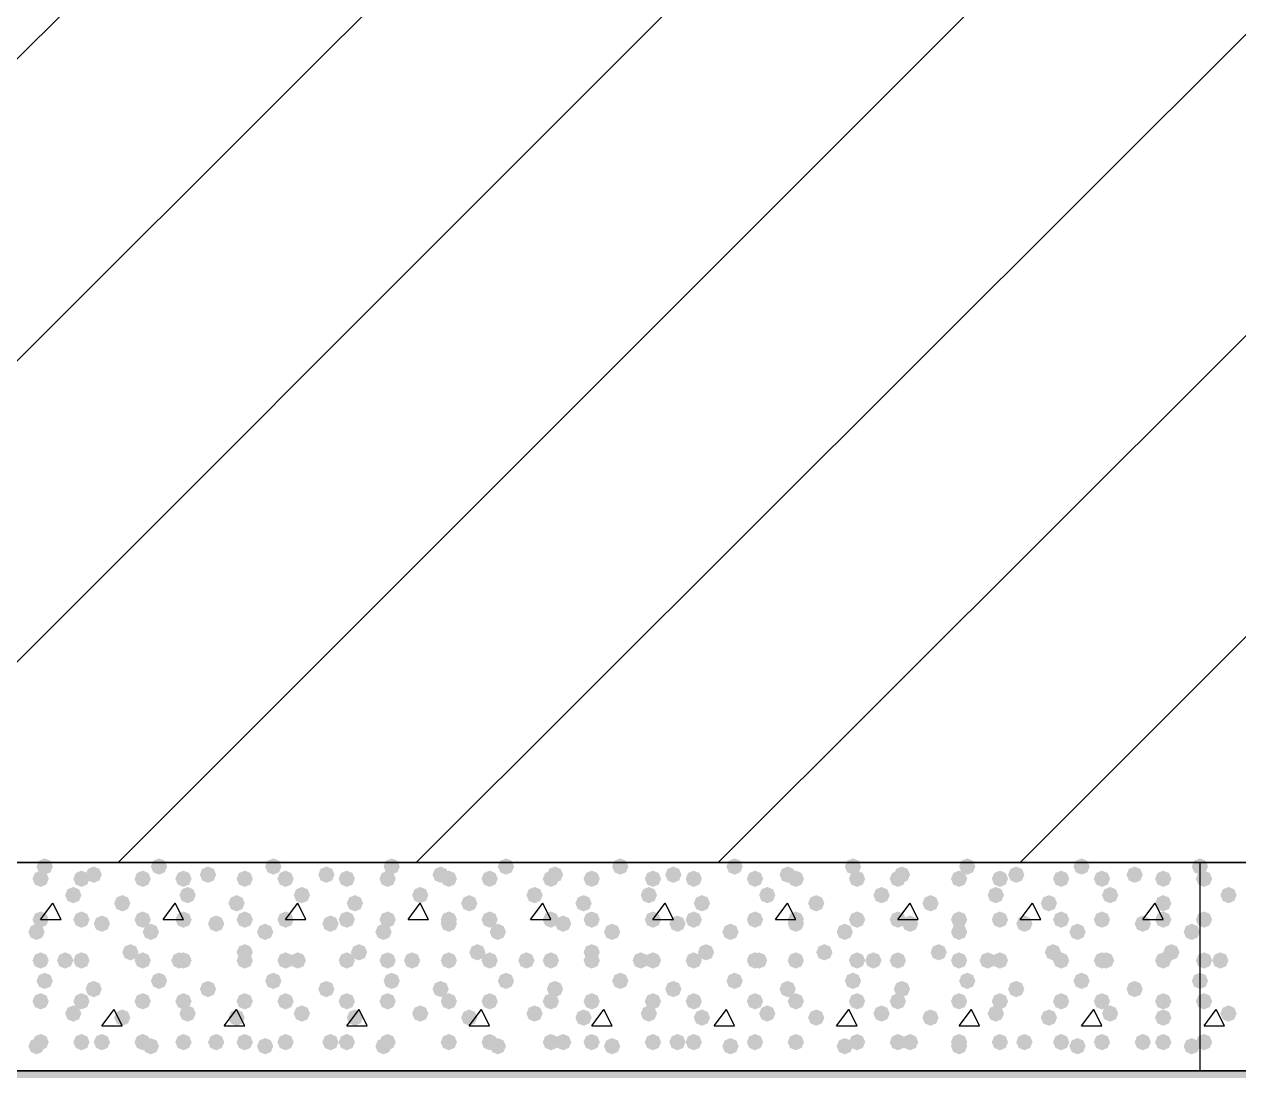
# Model space of a CAD drawing. Header units: millimetres. Extents: x 0 to 420, y 0 to 297.
# Drawn here: x 245.24 to 257.83, y 177.93 to 188.77 of the extents above; entities that cross this region are included whole.
import ezdxf

# ---------------------------------------------------------------- set-up
doc = ezdxf.new("R2010")
doc.units = ezdxf.units.MM
doc.layers.get('0').update_dxf_attribs({"linetype": 'CONTINUOUS'})

msp = doc.modelspace()

# ---------------------------------------------------------------- hatches: boundary and pattern name
at = {"true_color": 0x000008}
for points in [[(245.533333, 180.043667), (245.508463, 179.983871), (245.448667, 179.959), (245.388871, 179.983871), (245.364, 180.043667), (245.388871, 180.103462), (245.448667, 180.128333), (245.508462, 180.103463)], [(246.718667, 180.043667), (246.693796, 179.983871), (246.634, 179.959), (246.574204, 179.983871), (246.549333, 180.043667), (246.574204, 180.103462), (246.634, 180.128333), (246.693796, 180.103463)], [(247.904, 180.043667), (247.879129, 179.983871), (247.819333, 179.959), (247.759538, 179.983871), (247.734667, 180.043667), (247.759537, 180.103462), (247.819333, 180.128333), (247.879129, 180.103463)], [(249.131667, 180.043667), (249.106796, 179.983871), (249.047, 179.959), (248.987204, 179.983871), (248.962333, 180.043667), (248.987204, 180.103462), (249.047, 180.128333), (249.106796, 180.103463)], [(250.317, 180.043667), (250.292129, 179.983871), (250.232333, 179.959), (250.172537, 179.983871), (250.147667, 180.043667), (250.172537, 180.103462), (250.232333, 180.128333), (250.292129, 180.103463)], [(251.502333, 180.043667), (251.477463, 179.983871), (251.417667, 179.959), (251.357871, 179.983871), (251.333, 180.043667), (251.357871, 180.103462), (251.417667, 180.128333), (251.477462, 180.103463)], [(252.687667, 180.043667), (252.662796, 179.983871), (252.603, 179.959), (252.543204, 179.983871), (252.518333, 180.043667), (252.543204, 180.103462), (252.603, 180.128333), (252.662796, 180.103463)], [(253.915333, 180.043667), (253.890462, 179.983871), (253.830667, 179.959), (253.770871, 179.983871), (253.746, 180.043667), (253.770871, 180.103462), (253.830667, 180.128333), (253.890462, 180.103463)], [(255.100667, 180.043667), (255.075796, 179.983871), (255.016, 179.959), (254.956204, 179.983871), (254.931333, 180.043667), (254.956204, 180.103462), (255.016, 180.128333), (255.075796, 180.103463)], [(256.286, 180.043667), (256.261129, 179.983871), (256.201333, 179.959), (256.141538, 179.983871), (256.116667, 180.043667), (256.141537, 180.103462), (256.201333, 180.128333), (256.261129, 180.103463)], [(257.513667, 180.043667), (257.488796, 179.983871), (257.429, 179.959), (257.369204, 179.983871), (257.344333, 180.043667), (257.369204, 180.103462), (257.429, 180.128333), (257.488796, 180.103463)], [(245.491, 179.916667), (245.466129, 179.856871), (245.406333, 179.832), (245.346538, 179.856871), (245.321667, 179.916667), (245.346537, 179.976462), (245.406333, 180.001333), (245.466129, 179.976463)], [(245.914333, 179.916667), (245.889462, 179.856871), (245.829667, 179.832), (245.769871, 179.856871), (245.745, 179.916667), (245.769871, 179.976462), (245.829667, 180.001333), (245.889462, 179.976463)], [(246.041333, 179.959), (246.016462, 179.899204), (245.956667, 179.874333), (245.896871, 179.899204), (245.872, 179.959), (245.896871, 180.018796), (245.956667, 180.043667), (246.016462, 180.018796)], [(246.549333, 179.916667), (246.524463, 179.856871), (246.464667, 179.832), (246.404871, 179.856871), (246.38, 179.916667), (246.404871, 179.976462), (246.464667, 180.001333), (246.524462, 179.976463)], [(246.972667, 179.916667), (246.947796, 179.856871), (246.888, 179.832), (246.828204, 179.856871), (246.803333, 179.916667), (246.828204, 179.976462), (246.888, 180.001333), (246.947796, 179.976463)], [(247.226667, 179.959), (247.201796, 179.899204), (247.142, 179.874333), (247.082204, 179.899204), (247.057333, 179.959), (247.082204, 180.018796), (247.142, 180.043667), (247.201796, 180.018796)], [(247.607667, 179.916667), (247.582796, 179.856871), (247.523, 179.832), (247.463204, 179.856871), (247.438333, 179.916667), (247.463204, 179.976462), (247.523, 180.001333), (247.582796, 179.976463)], [(248.031, 179.916667), (248.006129, 179.856871), (247.946333, 179.832), (247.886538, 179.856871), (247.861667, 179.916667), (247.886537, 179.976462), (247.946333, 180.001333), (248.006129, 179.976463)], [(248.454333, 179.959), (248.429463, 179.899204), (248.369667, 179.874333), (248.309871, 179.899204), (248.285, 179.959), (248.309871, 180.018796), (248.369667, 180.043667), (248.429462, 180.018796)], [(248.666, 179.916667), (248.641129, 179.856871), (248.581333, 179.832), (248.521538, 179.856871), (248.496667, 179.916667), (248.521537, 179.976462), (248.581333, 180.001333), (248.641129, 179.976463)], [(249.089333, 179.916667), (249.064462, 179.856871), (249.004667, 179.832), (248.944871, 179.856871), (248.92, 179.916667), (248.944871, 179.976462), (249.004667, 180.001333), (249.064462, 179.976463)], [(249.639667, 179.959), (249.614796, 179.899204), (249.555, 179.874333), (249.495204, 179.899204), (249.470333, 179.959), (249.495204, 180.018796), (249.555, 180.043667), (249.614796, 180.018796)], [(249.724333, 179.916667), (249.699462, 179.856871), (249.639667, 179.832), (249.579871, 179.856871), (249.555, 179.916667), (249.579871, 179.976462), (249.639667, 180.001333), (249.699462, 179.976463)], [(250.147667, 179.916667), (250.122796, 179.856871), (250.063, 179.832), (250.003204, 179.856871), (249.978333, 179.916667), (250.003204, 179.976462), (250.063, 180.001333), (250.122796, 179.976463)], [(250.782667, 179.916667), (250.757796, 179.856871), (250.698, 179.832), (250.638204, 179.856871), (250.613333, 179.916667), (250.638204, 179.976462), (250.698, 180.001333), (250.757796, 179.976463)], [(250.825, 179.959), (250.800129, 179.899204), (250.740333, 179.874333), (250.680538, 179.899204), (250.655667, 179.959), (250.680537, 180.018796), (250.740333, 180.043667), (250.800129, 180.018796)], [(251.206, 179.916667), (251.181129, 179.856871), (251.121333, 179.832), (251.061538, 179.856871), (251.036667, 179.916667), (251.061537, 179.976462), (251.121333, 180.001333), (251.181129, 179.976463)], [(251.841, 179.916667), (251.816129, 179.856871), (251.756333, 179.832), (251.696538, 179.856871), (251.671667, 179.916667), (251.696537, 179.976462), (251.756333, 180.001333), (251.816129, 179.976463)], [(252.052667, 179.959), (252.027796, 179.899204), (251.968, 179.874333), (251.908204, 179.899204), (251.883333, 179.959), (251.908204, 180.018796), (251.968, 180.043667), (252.027796, 180.018796)], [(252.264333, 179.916667), (252.239463, 179.856871), (252.179667, 179.832), (252.119871, 179.856871), (252.095, 179.916667), (252.119871, 179.976462), (252.179667, 180.001333), (252.239462, 179.976463)], [(252.899333, 179.916667), (252.874462, 179.856871), (252.814667, 179.832), (252.754871, 179.856871), (252.73, 179.916667), (252.754871, 179.976462), (252.814667, 180.001333), (252.874462, 179.976463)], [(253.238, 179.959), (253.213129, 179.899204), (253.153333, 179.874333), (253.093538, 179.899204), (253.068667, 179.959), (253.093537, 180.018796), (253.153333, 180.043667), (253.213129, 180.018796)], [(253.322667, 179.916667), (253.297796, 179.856871), (253.238, 179.832), (253.178204, 179.856871), (253.153333, 179.916667), (253.178204, 179.976462), (253.238, 180.001333), (253.297796, 179.976463)], [(253.957667, 179.916667), (253.932796, 179.856871), (253.873, 179.832), (253.813204, 179.856871), (253.788333, 179.916667), (253.813204, 179.976462), (253.873, 180.001333), (253.932796, 179.976463)], [(254.381, 179.916667), (254.356129, 179.856871), (254.296333, 179.832), (254.236538, 179.856871), (254.211667, 179.916667), (254.236537, 179.976462), (254.296333, 180.001333), (254.356129, 179.976463)], [(254.423333, 179.959), (254.398462, 179.899204), (254.338667, 179.874333), (254.278871, 179.899204), (254.254, 179.959), (254.278871, 180.018796), (254.338667, 180.043667), (254.398462, 180.018796)], [(255.016, 179.916667), (254.991129, 179.856871), (254.931333, 179.832), (254.871538, 179.856871), (254.846667, 179.916667), (254.871537, 179.976462), (254.931333, 180.001333), (254.991129, 179.976463)], [(255.439333, 179.916667), (255.414463, 179.856871), (255.354667, 179.832), (255.294871, 179.856871), (255.27, 179.916667), (255.294871, 179.976462), (255.354667, 180.001333), (255.414462, 179.976463)], [(255.608667, 179.959), (255.583796, 179.899204), (255.524, 179.874333), (255.464204, 179.899204), (255.439333, 179.959), (255.464204, 180.018796), (255.524, 180.043667), (255.583796, 180.018796)], [(256.074333, 179.916667), (256.049463, 179.856871), (255.989667, 179.832), (255.929871, 179.856871), (255.905, 179.916667), (255.929871, 179.976462), (255.989667, 180.001333), (256.049462, 179.976463)], [(256.497667, 179.916667), (256.472796, 179.856871), (256.413, 179.832), (256.353204, 179.856871), (256.328333, 179.916667), (256.353204, 179.976462), (256.413, 180.001333), (256.472796, 179.976463)], [(256.836333, 179.959), (256.811462, 179.899204), (256.751667, 179.874333), (256.691871, 179.899204), (256.667, 179.959), (256.691871, 180.018796), (256.751667, 180.043667), (256.811462, 180.018796)], [(257.132667, 179.916667), (257.107796, 179.856871), (257.048, 179.832), (256.988204, 179.856871), (256.963333, 179.916667), (256.988204, 179.976462), (257.048, 180.001333), (257.107796, 179.976463)], [(245.829667, 179.747333), (245.804796, 179.687537), (245.745, 179.662667), (245.685204, 179.687537), (245.660333, 179.747333), (245.685204, 179.807129), (245.745, 179.832), (245.804796, 179.807129)], [(246.337667, 179.662667), (246.312796, 179.602871), (246.253, 179.578), (246.193204, 179.602871), (246.168333, 179.662667), (246.193204, 179.722462), (246.253, 179.747333), (246.312796, 179.722463)], [(247.015, 179.747333), (246.990129, 179.687537), (246.930333, 179.662667), (246.870538, 179.687537), (246.845667, 179.747333), (246.870537, 179.807129), (246.930333, 179.832), (246.990129, 179.807129)], [(247.523, 179.662667), (247.498129, 179.602871), (247.438333, 179.578), (247.378537, 179.602871), (247.353667, 179.662667), (247.378537, 179.722462), (247.438333, 179.747333), (247.498129, 179.722463)], [(248.200333, 179.747333), (248.175462, 179.687537), (248.115667, 179.662667), (248.055871, 179.687537), (248.031, 179.747333), (248.055871, 179.807129), (248.115667, 179.832), (248.175462, 179.807129)], [(248.750667, 179.662667), (248.725796, 179.602871), (248.666, 179.578), (248.606204, 179.602871), (248.581333, 179.662667), (248.606204, 179.722462), (248.666, 179.747333), (248.725796, 179.722463)], [(249.428, 179.747333), (249.403129, 179.687537), (249.343333, 179.662667), (249.283537, 179.687537), (249.258667, 179.747333), (249.283537, 179.807129), (249.343333, 179.832), (249.403129, 179.807129)], [(249.936, 179.662667), (249.911129, 179.602871), (249.851333, 179.578), (249.791538, 179.602871), (249.766667, 179.662667), (249.791537, 179.722462), (249.851333, 179.747333), (249.911129, 179.722463)], [(250.613333, 179.747333), (250.588462, 179.687537), (250.528667, 179.662667), (250.468871, 179.687537), (250.444, 179.747333), (250.468871, 179.807129), (250.528667, 179.832), (250.588462, 179.807129)], [(251.121333, 179.662667), (251.096462, 179.602871), (251.036667, 179.578), (250.976871, 179.602871), (250.952, 179.662667), (250.976871, 179.722462), (251.036667, 179.747333), (251.096462, 179.722463)], [(251.798667, 179.747333), (251.773796, 179.687537), (251.714, 179.662667), (251.654204, 179.687537), (251.629333, 179.747333), (251.654204, 179.807129), (251.714, 179.832), (251.773796, 179.807129)], [(252.349, 179.662667), (252.324129, 179.602871), (252.264333, 179.578), (252.204538, 179.602871), (252.179667, 179.662667), (252.204537, 179.722462), (252.264333, 179.747333), (252.324129, 179.722463)], [(253.026333, 179.747333), (253.001462, 179.687537), (252.941667, 179.662667), (252.881871, 179.687537), (252.857, 179.747333), (252.881871, 179.807129), (252.941667, 179.832), (253.001462, 179.807129)], [(253.534333, 179.662667), (253.509462, 179.602871), (253.449667, 179.578), (253.389871, 179.602871), (253.365, 179.662667), (253.389871, 179.722462), (253.449667, 179.747333), (253.509462, 179.722463)], [(254.211667, 179.747333), (254.186796, 179.687537), (254.127, 179.662667), (254.067204, 179.687537), (254.042333, 179.747333), (254.067204, 179.807129), (254.127, 179.832), (254.186796, 179.807129)], [(254.719667, 179.662667), (254.694796, 179.602871), (254.635, 179.578), (254.575204, 179.602871), (254.550333, 179.662667), (254.575204, 179.722462), (254.635, 179.747333), (254.694796, 179.722463)], [(255.397, 179.747333), (255.372129, 179.687537), (255.312333, 179.662667), (255.252537, 179.687537), (255.227667, 179.747333), (255.252537, 179.807129), (255.312333, 179.832), (255.372129, 179.807129)], [(255.947333, 179.662667), (255.922462, 179.602871), (255.862667, 179.578), (255.802871, 179.602871), (255.778, 179.662667), (255.802871, 179.722462), (255.862667, 179.747333), (255.922462, 179.722463)], [(256.582333, 179.747333), (256.557462, 179.687537), (256.497667, 179.662667), (256.437871, 179.687537), (256.413, 179.747333), (256.437871, 179.807129), (256.497667, 179.832), (256.557462, 179.807129)], [(257.132667, 179.662667), (257.107796, 179.602871), (257.048, 179.578), (256.988204, 179.602871), (256.963333, 179.662667), (256.988204, 179.722462), (257.048, 179.747333), (257.107796, 179.722463)], [(245.491, 179.493333), (245.466129, 179.433538), (245.406333, 179.408667), (245.346538, 179.433538), (245.321667, 179.493333), (245.346537, 179.553129), (245.406333, 179.578), (245.466129, 179.553129)], [(245.914333, 179.493333), (245.889462, 179.433538), (245.829667, 179.408667), (245.769871, 179.433538), (245.745, 179.493333), (245.769871, 179.553129), (245.829667, 179.578), (245.889462, 179.553129)], [(246.126, 179.451), (246.101129, 179.391204), (246.041333, 179.366333), (245.981538, 179.391204), (245.956667, 179.451), (245.981537, 179.510796), (246.041333, 179.535667), (246.101129, 179.510796)], [(246.549333, 179.493333), (246.524463, 179.433538), (246.464667, 179.408667), (246.404871, 179.433538), (246.38, 179.493333), (246.404871, 179.553129), (246.464667, 179.578), (246.524462, 179.553129)], [(246.972667, 179.493333), (246.947796, 179.433538), (246.888, 179.408667), (246.828204, 179.433538), (246.803333, 179.493333), (246.828204, 179.553129), (246.888, 179.578), (246.947796, 179.553129)], [(247.311333, 179.451), (247.286462, 179.391204), (247.226667, 179.366333), (247.166871, 179.391204), (247.142, 179.451), (247.166871, 179.510796), (247.226667, 179.535667), (247.286462, 179.510796)], [(247.607667, 179.493333), (247.582796, 179.433538), (247.523, 179.408667), (247.463204, 179.433538), (247.438333, 179.493333), (247.463204, 179.553129), (247.523, 179.578), (247.582796, 179.553129)], [(248.031, 179.493333), (248.006129, 179.433538), (247.946333, 179.408667), (247.886538, 179.433538), (247.861667, 179.493333), (247.886537, 179.553129), (247.946333, 179.578), (248.006129, 179.553129)], [(248.496667, 179.451), (248.471796, 179.391204), (248.412, 179.366333), (248.352204, 179.391204), (248.327333, 179.451), (248.352204, 179.510796), (248.412, 179.535667), (248.471796, 179.510796)], [(248.666, 179.493333), (248.641129, 179.433538), (248.581333, 179.408667), (248.521538, 179.433538), (248.496667, 179.493333), (248.521537, 179.553129), (248.581333, 179.578), (248.641129, 179.553129)], [(249.089333, 179.493333), (249.064462, 179.433538), (249.004667, 179.408667), (248.944871, 179.433538), (248.92, 179.493333), (248.944871, 179.553129), (249.004667, 179.578), (249.064462, 179.553129)], [(249.724333, 179.493333), (249.699462, 179.433538), (249.639667, 179.408667), (249.579871, 179.433538), (249.555, 179.493333), (249.579871, 179.553129), (249.639667, 179.578), (249.699462, 179.553129)], [(249.724333, 179.451), (249.699462, 179.391204), (249.639667, 179.366333), (249.579871, 179.391204), (249.555, 179.451), (249.579871, 179.510796), (249.639667, 179.535667), (249.699462, 179.510796)], [(250.147667, 179.493333), (250.122796, 179.433538), (250.063, 179.408667), (250.003204, 179.433538), (249.978333, 179.493333), (250.003204, 179.553129), (250.063, 179.578), (250.122796, 179.553129)], [(250.782667, 179.493333), (250.757796, 179.433538), (250.698, 179.408667), (250.638204, 179.433538), (250.613333, 179.493333), (250.638204, 179.553129), (250.698, 179.578), (250.757796, 179.553129)], [(250.909667, 179.451), (250.884796, 179.391204), (250.825, 179.366333), (250.765204, 179.391204), (250.740333, 179.451), (250.765204, 179.510796), (250.825, 179.535667), (250.884796, 179.510796)], [(251.206, 179.493333), (251.181129, 179.433538), (251.121333, 179.408667), (251.061538, 179.433538), (251.036667, 179.493333), (251.061537, 179.553129), (251.121333, 179.578), (251.181129, 179.553129)], [(251.841, 179.493333), (251.816129, 179.433538), (251.756333, 179.408667), (251.696538, 179.433538), (251.671667, 179.493333), (251.696537, 179.553129), (251.756333, 179.578), (251.816129, 179.553129)], [(252.095, 179.451), (252.070129, 179.391204), (252.010333, 179.366333), (251.950538, 179.391204), (251.925667, 179.451), (251.950537, 179.510796), (252.010333, 179.535667), (252.070129, 179.510796)], [(252.264333, 179.493333), (252.239463, 179.433538), (252.179667, 179.408667), (252.119871, 179.433538), (252.095, 179.493333), (252.119871, 179.553129), (252.179667, 179.578), (252.239462, 179.553129)], [(252.899333, 179.493333), (252.874462, 179.433538), (252.814667, 179.408667), (252.754871, 179.433538), (252.73, 179.493333), (252.754871, 179.553129), (252.814667, 179.578), (252.874462, 179.553129)], [(253.322667, 179.493333), (253.297796, 179.433538), (253.238, 179.408667), (253.178204, 179.433538), (253.153333, 179.493333), (253.178204, 179.553129), (253.238, 179.578), (253.297796, 179.553129)], [(253.322667, 179.451), (253.297796, 179.391204), (253.238, 179.366333), (253.178204, 179.391204), (253.153333, 179.451), (253.178204, 179.510796), (253.238, 179.535667), (253.297796, 179.510796)], [(253.957667, 179.493333), (253.932796, 179.433538), (253.873, 179.408667), (253.813204, 179.433538), (253.788333, 179.493333), (253.813204, 179.553129), (253.873, 179.578), (253.932796, 179.553129)], [(254.381, 179.493333), (254.356129, 179.433538), (254.296333, 179.408667), (254.236538, 179.433538), (254.211667, 179.493333), (254.236537, 179.553129), (254.296333, 179.578), (254.356129, 179.553129)], [(254.508, 179.451), (254.483129, 179.391204), (254.423333, 179.366333), (254.363538, 179.391204), (254.338667, 179.451), (254.363537, 179.510796), (254.423333, 179.535667), (254.483129, 179.510796)], [(255.016, 179.493333), (254.991129, 179.433538), (254.931333, 179.408667), (254.871538, 179.433538), (254.846667, 179.493333), (254.871537, 179.553129), (254.931333, 179.578), (254.991129, 179.553129)], [(255.439333, 179.493333), (255.414463, 179.433538), (255.354667, 179.408667), (255.294871, 179.433538), (255.27, 179.493333), (255.294871, 179.553129), (255.354667, 179.578), (255.414462, 179.553129)], [(255.693333, 179.451), (255.668462, 179.391204), (255.608667, 179.366333), (255.548871, 179.391204), (255.524, 179.451), (255.548871, 179.510796), (255.608667, 179.535667), (255.668462, 179.510796)], [(256.074333, 179.493333), (256.049463, 179.433538), (255.989667, 179.408667), (255.929871, 179.433538), (255.905, 179.493333), (255.929871, 179.553129), (255.989667, 179.578), (256.049462, 179.553129)], [(256.497667, 179.493333), (256.472796, 179.433538), (256.413, 179.408667), (256.353204, 179.433538), (256.328333, 179.493333), (256.353204, 179.553129), (256.413, 179.578), (256.472796, 179.553129)], [(256.921, 179.451), (256.896129, 179.391204), (256.836333, 179.366333), (256.776538, 179.391204), (256.751667, 179.451), (256.776537, 179.510796), (256.836333, 179.535667), (256.896129, 179.510796)], [(257.132667, 179.493333), (257.107796, 179.433538), (257.048, 179.408667), (256.988204, 179.433538), (256.963333, 179.493333), (256.988204, 179.553129), (257.048, 179.578), (257.107796, 179.553129)], [(245.448667, 179.366333), (245.423796, 179.306537), (245.364, 179.281667), (245.304204, 179.306537), (245.279333, 179.366333), (245.304204, 179.426129), (245.364, 179.451), (245.423796, 179.426129)], [(246.634, 179.366333), (246.609129, 179.306537), (246.549333, 179.281667), (246.489537, 179.306537), (246.464667, 179.366333), (246.489537, 179.426129), (246.549333, 179.451), (246.609129, 179.426129)], [(247.819333, 179.366333), (247.794463, 179.306537), (247.734667, 179.281667), (247.674871, 179.306537), (247.65, 179.366333), (247.674871, 179.426129), (247.734667, 179.451), (247.794462, 179.426129)], [(249.047, 179.366333), (249.022129, 179.306537), (248.962333, 179.281667), (248.902537, 179.306537), (248.877667, 179.366333), (248.902537, 179.426129), (248.962333, 179.451), (249.022129, 179.426129)], [(250.232333, 179.366333), (250.207462, 179.306537), (250.147667, 179.281667), (250.087871, 179.306537), (250.063, 179.366333), (250.087871, 179.426129), (250.147667, 179.451), (250.207462, 179.426129)], [(251.417667, 179.366333), (251.392796, 179.306537), (251.333, 179.281667), (251.273204, 179.306537), (251.248333, 179.366333), (251.273204, 179.426129), (251.333, 179.451), (251.392796, 179.426129)], [(252.645333, 179.366333), (252.620462, 179.306537), (252.560667, 179.281667), (252.500871, 179.306537), (252.476, 179.366333), (252.500871, 179.426129), (252.560667, 179.451), (252.620462, 179.426129)], [(253.830667, 179.366333), (253.805796, 179.306537), (253.746, 179.281667), (253.686204, 179.306537), (253.661333, 179.366333), (253.686204, 179.426129), (253.746, 179.451), (253.805796, 179.426129)], [(255.016, 179.366333), (254.991129, 179.306537), (254.931333, 179.281667), (254.871538, 179.306537), (254.846667, 179.366333), (254.871537, 179.426129), (254.931333, 179.451), (254.991129, 179.426129)], [(256.243667, 179.366333), (256.218796, 179.306537), (256.159, 179.281667), (256.099204, 179.306537), (256.074333, 179.366333), (256.099204, 179.426129), (256.159, 179.451), (256.218796, 179.426129)], [(257.429, 179.366333), (257.404129, 179.306537), (257.344333, 179.281667), (257.284538, 179.306537), (257.259667, 179.366333), (257.284537, 179.426129), (257.344333, 179.451), (257.404129, 179.426129)], [(246.422333, 179.154667), (246.397462, 179.094871), (246.337667, 179.07), (246.277871, 179.094871), (246.253, 179.154667), (246.277871, 179.214462), (246.337667, 179.239333), (246.397462, 179.214463)], [(247.607667, 179.154667), (247.582796, 179.094871), (247.523, 179.07), (247.463204, 179.094871), (247.438333, 179.154667), (247.463204, 179.214462), (247.523, 179.239333), (247.582796, 179.214463)], [(248.793, 179.154667), (248.768129, 179.094871), (248.708333, 179.07), (248.648538, 179.094871), (248.623667, 179.154667), (248.648537, 179.214462), (248.708333, 179.239333), (248.768129, 179.214463)], [(250.020667, 179.154667), (249.995796, 179.094871), (249.936, 179.07), (249.876204, 179.094871), (249.851333, 179.154667), (249.876204, 179.214462), (249.936, 179.239333), (249.995796, 179.214463)], [(251.206, 179.154667), (251.181129, 179.094871), (251.121333, 179.07), (251.061538, 179.094871), (251.036667, 179.154667), (251.061537, 179.214462), (251.121333, 179.239333), (251.181129, 179.214463)], [(252.391333, 179.154667), (252.366462, 179.094871), (252.306667, 179.07), (252.246871, 179.094871), (252.222, 179.154667), (252.246871, 179.214462), (252.306667, 179.239333), (252.366462, 179.214463)], [(253.619, 179.154667), (253.594129, 179.094871), (253.534333, 179.07), (253.474538, 179.094871), (253.449667, 179.154667), (253.474537, 179.214462), (253.534333, 179.239333), (253.594129, 179.214463)], [(254.804333, 179.154667), (254.779462, 179.094871), (254.719667, 179.07), (254.659871, 179.094871), (254.635, 179.154667), (254.659871, 179.214462), (254.719667, 179.239333), (254.779462, 179.214463)], [(255.989667, 179.154667), (255.964796, 179.094871), (255.905, 179.07), (255.845204, 179.094871), (255.820333, 179.154667), (255.845204, 179.214462), (255.905, 179.239333), (255.964796, 179.214463)], [(257.217333, 179.154667), (257.192462, 179.094871), (257.132667, 179.07), (257.072871, 179.094871), (257.048, 179.154667), (257.072871, 179.214462), (257.132667, 179.239333), (257.192462, 179.214463)], [(245.491, 179.07), (245.466129, 179.010204), (245.406333, 178.985333), (245.346538, 179.010204), (245.321667, 179.07), (245.346537, 179.129796), (245.406333, 179.154667), (245.466129, 179.129796)], [(245.745, 179.07), (245.720129, 179.010204), (245.660333, 178.985333), (245.600538, 179.010204), (245.575667, 179.07), (245.600537, 179.129796), (245.660333, 179.154667), (245.720129, 179.129796)], [(245.914333, 179.07), (245.889462, 179.010204), (245.829667, 178.985333), (245.769871, 179.010204), (245.745, 179.07), (245.769871, 179.129796), (245.829667, 179.154667), (245.889462, 179.129796)], [(246.549333, 179.07), (246.524463, 179.010204), (246.464667, 178.985333), (246.404871, 179.010204), (246.38, 179.07), (246.404871, 179.129796), (246.464667, 179.154667), (246.524462, 179.129796)], [(246.930333, 179.07), (246.905462, 179.010204), (246.845667, 178.985333), (246.785871, 179.010204), (246.761, 179.07), (246.785871, 179.129796), (246.845667, 179.154667), (246.905462, 179.129796)], [(246.972667, 179.07), (246.947796, 179.010204), (246.888, 178.985333), (246.828204, 179.010204), (246.803333, 179.07), (246.828204, 179.129796), (246.888, 179.154667), (246.947796, 179.129796)], [(247.607667, 179.07), (247.582796, 179.010204), (247.523, 178.985333), (247.463204, 179.010204), (247.438333, 179.07), (247.463204, 179.129796), (247.523, 179.154667), (247.582796, 179.129796)], [(248.031, 179.07), (248.006129, 179.010204), (247.946333, 178.985333), (247.886538, 179.010204), (247.861667, 179.07), (247.886537, 179.129796), (247.946333, 179.154667), (248.006129, 179.129796)], [(248.158, 179.07), (248.133129, 179.010204), (248.073333, 178.985333), (248.013537, 179.010204), (247.988667, 179.07), (248.013537, 179.129796), (248.073333, 179.154667), (248.133129, 179.129796)], [(248.666, 179.07), (248.641129, 179.010204), (248.581333, 178.985333), (248.521538, 179.010204), (248.496667, 179.07), (248.521537, 179.129796), (248.581333, 179.154667), (248.641129, 179.129796)], [(249.089333, 179.07), (249.064462, 179.010204), (249.004667, 178.985333), (248.944871, 179.010204), (248.92, 179.07), (248.944871, 179.129796), (249.004667, 179.154667), (249.064462, 179.129796)], [(249.343333, 179.07), (249.318463, 179.010204), (249.258667, 178.985333), (249.198871, 179.010204), (249.174, 179.07), (249.198871, 179.129796), (249.258667, 179.154667), (249.318462, 179.129796)], [(249.724333, 179.07), (249.699462, 179.010204), (249.639667, 178.985333), (249.579871, 179.010204), (249.555, 179.07), (249.579871, 179.129796), (249.639667, 179.154667), (249.699462, 179.129796)], [(250.147667, 179.07), (250.122796, 179.010204), (250.063, 178.985333), (250.003204, 179.010204), (249.978333, 179.07), (250.003204, 179.129796), (250.063, 179.154667), (250.122796, 179.129796)], [(250.528667, 179.07), (250.503796, 179.010204), (250.444, 178.985333), (250.384204, 179.010204), (250.359333, 179.07), (250.384204, 179.129796), (250.444, 179.154667), (250.503796, 179.129796)], [(250.782667, 179.07), (250.757796, 179.010204), (250.698, 178.985333), (250.638204, 179.010204), (250.613333, 179.07), (250.638204, 179.129796), (250.698, 179.154667), (250.757796, 179.129796)], [(251.206, 179.07), (251.181129, 179.010204), (251.121333, 178.985333), (251.061538, 179.010204), (251.036667, 179.07), (251.061537, 179.129796), (251.121333, 179.154667), (251.181129, 179.129796)], [(251.714, 179.07), (251.689129, 179.010204), (251.629333, 178.985333), (251.569538, 179.010204), (251.544667, 179.07), (251.569537, 179.129796), (251.629333, 179.154667), (251.689129, 179.129796)], [(251.841, 179.07), (251.816129, 179.010204), (251.756333, 178.985333), (251.696538, 179.010204), (251.671667, 179.07), (251.696537, 179.129796), (251.756333, 179.154667), (251.816129, 179.129796)], [(252.264333, 179.07), (252.239463, 179.010204), (252.179667, 178.985333), (252.119871, 179.010204), (252.095, 179.07), (252.119871, 179.129796), (252.179667, 179.154667), (252.239462, 179.129796)], [(252.899333, 179.07), (252.874462, 179.010204), (252.814667, 178.985333), (252.754871, 179.010204), (252.73, 179.07), (252.754871, 179.129796), (252.814667, 179.154667), (252.874462, 179.129796)], [(252.941667, 179.07), (252.916796, 179.010204), (252.857, 178.985333), (252.797204, 179.010204), (252.772333, 179.07), (252.797204, 179.129796), (252.857, 179.154667), (252.916796, 179.129796)], [(253.322667, 179.07), (253.297796, 179.010204), (253.238, 178.985333), (253.178204, 179.010204), (253.153333, 179.07), (253.178204, 179.129796), (253.238, 179.154667), (253.297796, 179.129796)], [(253.957667, 179.07), (253.932796, 179.010204), (253.873, 178.985333), (253.813204, 179.010204), (253.788333, 179.07), (253.813204, 179.129796), (253.873, 179.154667), (253.932796, 179.129796)], [(254.127, 179.07), (254.102129, 179.010204), (254.042333, 178.985333), (253.982537, 179.010204), (253.957667, 179.07), (253.982537, 179.129796), (254.042333, 179.154667), (254.102129, 179.129796)], [(254.381, 179.07), (254.356129, 179.010204), (254.296333, 178.985333), (254.236538, 179.010204), (254.211667, 179.07), (254.236537, 179.129796), (254.296333, 179.154667), (254.356129, 179.129796)], [(255.016, 179.07), (254.991129, 179.010204), (254.931333, 178.985333), (254.871538, 179.010204), (254.846667, 179.07), (254.871537, 179.129796), (254.931333, 179.154667), (254.991129, 179.129796)], [(255.312333, 179.07), (255.287463, 179.010204), (255.227667, 178.985333), (255.167871, 179.010204), (255.143, 179.07), (255.167871, 179.129796), (255.227667, 179.154667), (255.287462, 179.129796)], [(255.439333, 179.07), (255.414463, 179.010204), (255.354667, 178.985333), (255.294871, 179.010204), (255.27, 179.07), (255.294871, 179.129796), (255.354667, 179.154667), (255.414462, 179.129796)], [(256.074333, 179.07), (256.049463, 179.010204), (255.989667, 178.985333), (255.929871, 179.010204), (255.905, 179.07), (255.929871, 179.129796), (255.989667, 179.154667), (256.049462, 179.129796)], [(256.497667, 179.07), (256.472796, 179.010204), (256.413, 178.985333), (256.353204, 179.010204), (256.328333, 179.07), (256.353204, 179.129796), (256.413, 179.154667), (256.472796, 179.129796)], [(256.54, 179.07), (256.515129, 179.010204), (256.455333, 178.985333), (256.395538, 179.010204), (256.370667, 179.07), (256.395537, 179.129796), (256.455333, 179.154667), (256.515129, 179.129796)], [(257.132667, 179.07), (257.107796, 179.010204), (257.048, 178.985333), (256.988204, 179.010204), (256.963333, 179.07), (256.988204, 179.129796), (257.048, 179.154667), (257.107796, 179.129796)], [(245.533333, 178.858333), (245.508463, 178.798537), (245.448667, 178.773667), (245.388871, 178.798537), (245.364, 178.858333), (245.388871, 178.918129), (245.448667, 178.943), (245.508462, 178.918129)], [(246.041333, 178.773667), (246.016462, 178.713871), (245.956667, 178.689), (245.896871, 178.713871), (245.872, 178.773667), (245.896871, 178.833462), (245.956667, 178.858333), (246.016462, 178.833463)], [(246.718667, 178.858333), (246.693796, 178.798537), (246.634, 178.773667), (246.574204, 178.798537), (246.549333, 178.858333), (246.574204, 178.918129), (246.634, 178.943), (246.693796, 178.918129)], [(247.226667, 178.773667), (247.201796, 178.713871), (247.142, 178.689), (247.082204, 178.713871), (247.057333, 178.773667), (247.082204, 178.833462), (247.142, 178.858333), (247.201796, 178.833463)], [(247.904, 178.858333), (247.879129, 178.798537), (247.819333, 178.773667), (247.759538, 178.798537), (247.734667, 178.858333), (247.759537, 178.918129), (247.819333, 178.943), (247.879129, 178.918129)], [(248.454333, 178.773667), (248.429463, 178.713871), (248.369667, 178.689), (248.309871, 178.713871), (248.285, 178.773667), (248.309871, 178.833462), (248.369667, 178.858333), (248.429462, 178.833463)], [(249.131667, 178.858333), (249.106796, 178.798537), (249.047, 178.773667), (248.987204, 178.798537), (248.962333, 178.858333), (248.987204, 178.918129), (249.047, 178.943), (249.106796, 178.918129)], [(249.639667, 178.773667), (249.614796, 178.713871), (249.555, 178.689), (249.495204, 178.713871), (249.470333, 178.773667), (249.495204, 178.833462), (249.555, 178.858333), (249.614796, 178.833463)], [(250.317, 178.858333), (250.292129, 178.798537), (250.232333, 178.773667), (250.172537, 178.798537), (250.147667, 178.858333), (250.172537, 178.918129), (250.232333, 178.943), (250.292129, 178.918129)], [(250.825, 178.773667), (250.800129, 178.713871), (250.740333, 178.689), (250.680538, 178.713871), (250.655667, 178.773667), (250.680537, 178.833462), (250.740333, 178.858333), (250.800129, 178.833463)], [(251.502333, 178.858333), (251.477463, 178.798537), (251.417667, 178.773667), (251.357871, 178.798537), (251.333, 178.858333), (251.357871, 178.918129), (251.417667, 178.943), (251.477462, 178.918129)], [(252.052667, 178.773667), (252.027796, 178.713871), (251.968, 178.689), (251.908204, 178.713871), (251.883333, 178.773667), (251.908204, 178.833462), (251.968, 178.858333), (252.027796, 178.833463)], [(252.687667, 178.858333), (252.662796, 178.798537), (252.603, 178.773667), (252.543204, 178.798537), (252.518333, 178.858333), (252.543204, 178.918129), (252.603, 178.943), (252.662796, 178.918129)], [(253.238, 178.773667), (253.213129, 178.713871), (253.153333, 178.689), (253.093538, 178.713871), (253.068667, 178.773667), (253.093537, 178.833462), (253.153333, 178.858333), (253.213129, 178.833463)], [(253.915333, 178.858333), (253.890462, 178.798537), (253.830667, 178.773667), (253.770871, 178.798537), (253.746, 178.858333), (253.770871, 178.918129), (253.830667, 178.943), (253.890462, 178.918129)], [(254.423333, 178.773667), (254.398462, 178.713871), (254.338667, 178.689), (254.278871, 178.713871), (254.254, 178.773667), (254.278871, 178.833462), (254.338667, 178.858333), (254.398462, 178.833463)], [(255.100667, 178.858333), (255.075796, 178.798537), (255.016, 178.773667), (254.956204, 178.798537), (254.931333, 178.858333), (254.956204, 178.918129), (255.016, 178.943), (255.075796, 178.918129)], [(255.608667, 178.773667), (255.583796, 178.713871), (255.524, 178.689), (255.464204, 178.713871), (255.439333, 178.773667), (255.464204, 178.833462), (255.524, 178.858333), (255.583796, 178.833463)], [(256.286, 178.858333), (256.261129, 178.798537), (256.201333, 178.773667), (256.141538, 178.798537), (256.116667, 178.858333), (256.141537, 178.918129), (256.201333, 178.943), (256.261129, 178.918129)], [(256.836333, 178.773667), (256.811462, 178.713871), (256.751667, 178.689), (256.691871, 178.713871), (256.667, 178.773667), (256.691871, 178.833462), (256.751667, 178.858333), (256.811462, 178.833463)], [(257.513667, 178.858333), (257.488796, 178.798537), (257.429, 178.773667), (257.369204, 178.798537), (257.344333, 178.858333), (257.369204, 178.918129), (257.429, 178.943), (257.488796, 178.918129)], [(245.491, 178.646667), (245.466129, 178.586871), (245.406333, 178.562), (245.346538, 178.586871), (245.321667, 178.646667), (245.346537, 178.706462), (245.406333, 178.731333), (245.466129, 178.706463)], [(245.914333, 178.646667), (245.889462, 178.586871), (245.829667, 178.562), (245.769871, 178.586871), (245.745, 178.646667), (245.769871, 178.706462), (245.829667, 178.731333), (245.889462, 178.706463)], [(246.549333, 178.646667), (246.524463, 178.586871), (246.464667, 178.562), (246.404871, 178.586871), (246.38, 178.646667), (246.404871, 178.706462), (246.464667, 178.731333), (246.524462, 178.706463)], [(246.972667, 178.646667), (246.947796, 178.586871), (246.888, 178.562), (246.828204, 178.586871), (246.803333, 178.646667), (246.828204, 178.706462), (246.888, 178.731333), (246.947796, 178.706463)], [(247.607667, 178.646667), (247.582796, 178.586871), (247.523, 178.562), (247.463204, 178.586871), (247.438333, 178.646667), (247.463204, 178.706462), (247.523, 178.731333), (247.582796, 178.706463)], [(248.031, 178.646667), (248.006129, 178.586871), (247.946333, 178.562), (247.886538, 178.586871), (247.861667, 178.646667), (247.886537, 178.706462), (247.946333, 178.731333), (248.006129, 178.706463)], [(248.666, 178.646667), (248.641129, 178.586871), (248.581333, 178.562), (248.521538, 178.586871), (248.496667, 178.646667), (248.521537, 178.706462), (248.581333, 178.731333), (248.641129, 178.706463)], [(249.089333, 178.646667), (249.064462, 178.586871), (249.004667, 178.562), (248.944871, 178.586871), (248.92, 178.646667), (248.944871, 178.706462), (249.004667, 178.731333), (249.064462, 178.706463)], [(249.724333, 178.646667), (249.699462, 178.586871), (249.639667, 178.562), (249.579871, 178.586871), (249.555, 178.646667), (249.579871, 178.706462), (249.639667, 178.731333), (249.699462, 178.706463)], [(250.147667, 178.646667), (250.122796, 178.586871), (250.063, 178.562), (250.003204, 178.586871), (249.978333, 178.646667), (250.003204, 178.706462), (250.063, 178.731333), (250.122796, 178.706463)], [(250.782667, 178.646667), (250.757796, 178.586871), (250.698, 178.562), (250.638204, 178.586871), (250.613333, 178.646667), (250.638204, 178.706462), (250.698, 178.731333), (250.757796, 178.706463)], [(251.206, 178.646667), (251.181129, 178.586871), (251.121333, 178.562), (251.061538, 178.586871), (251.036667, 178.646667), (251.061537, 178.706462), (251.121333, 178.731333), (251.181129, 178.706463)], [(251.841, 178.646667), (251.816129, 178.586871), (251.756333, 178.562), (251.696538, 178.586871), (251.671667, 178.646667), (251.696537, 178.706462), (251.756333, 178.731333), (251.816129, 178.706463)], [(252.264333, 178.646667), (252.239463, 178.586871), (252.179667, 178.562), (252.119871, 178.586871), (252.095, 178.646667), (252.119871, 178.706462), (252.179667, 178.731333), (252.239462, 178.706463)], [(252.899333, 178.646667), (252.874462, 178.586871), (252.814667, 178.562), (252.754871, 178.586871), (252.73, 178.646667), (252.754871, 178.706462), (252.814667, 178.731333), (252.874462, 178.706463)], [(253.322667, 178.646667), (253.297796, 178.586871), (253.238, 178.562), (253.178204, 178.586871), (253.153333, 178.646667), (253.178204, 178.706462), (253.238, 178.731333), (253.297796, 178.706463)], [(253.957667, 178.646667), (253.932796, 178.586871), (253.873, 178.562), (253.813204, 178.586871), (253.788333, 178.646667), (253.813204, 178.706462), (253.873, 178.731333), (253.932796, 178.706463)], [(254.381, 178.646667), (254.356129, 178.586871), (254.296333, 178.562), (254.236538, 178.586871), (254.211667, 178.646667), (254.236537, 178.706462), (254.296333, 178.731333), (254.356129, 178.706463)], [(255.016, 178.646667), (254.991129, 178.586871), (254.931333, 178.562), (254.871538, 178.586871), (254.846667, 178.646667), (254.871537, 178.706462), (254.931333, 178.731333), (254.991129, 178.706463)], [(255.439333, 178.646667), (255.414463, 178.586871), (255.354667, 178.562), (255.294871, 178.586871), (255.27, 178.646667), (255.294871, 178.706462), (255.354667, 178.731333), (255.414462, 178.706463)], [(256.074333, 178.646667), (256.049463, 178.586871), (255.989667, 178.562), (255.929871, 178.586871), (255.905, 178.646667), (255.929871, 178.706462), (255.989667, 178.731333), (256.049462, 178.706463)], [(256.497667, 178.646667), (256.472796, 178.586871), (256.413, 178.562), (256.353204, 178.586871), (256.328333, 178.646667), (256.353204, 178.706462), (256.413, 178.731333), (256.472796, 178.706463)], [(257.132667, 178.646667), (257.107796, 178.586871), (257.048, 178.562), (256.988204, 178.586871), (256.963333, 178.646667), (256.988204, 178.706462), (257.048, 178.731333), (257.107796, 178.706463)], [(245.829667, 178.519667), (245.804796, 178.459871), (245.745, 178.435), (245.685204, 178.459871), (245.660333, 178.519667), (245.685204, 178.579462), (245.745, 178.604333), (245.804796, 178.579463)], [(247.015, 178.519667), (246.990129, 178.459871), (246.930333, 178.435), (246.870538, 178.459871), (246.845667, 178.519667), (246.870537, 178.579462), (246.930333, 178.604333), (246.990129, 178.579463)], [(248.200333, 178.519667), (248.175462, 178.459871), (248.115667, 178.435), (248.055871, 178.459871), (248.031, 178.519667), (248.055871, 178.579462), (248.115667, 178.604333), (248.175462, 178.579463)], [(249.428, 178.519667), (249.403129, 178.459871), (249.343333, 178.435), (249.283537, 178.459871), (249.258667, 178.519667), (249.283537, 178.579462), (249.343333, 178.604333), (249.403129, 178.579463)], [(250.613333, 178.519667), (250.588462, 178.459871), (250.528667, 178.435), (250.468871, 178.459871), (250.444, 178.519667), (250.468871, 178.579462), (250.528667, 178.604333), (250.588462, 178.579463)], [(251.798667, 178.519667), (251.773796, 178.459871), (251.714, 178.435), (251.654204, 178.459871), (251.629333, 178.519667), (251.654204, 178.579462), (251.714, 178.604333), (251.773796, 178.579463)], [(253.026333, 178.519667), (253.001462, 178.459871), (252.941667, 178.435), (252.881871, 178.459871), (252.857, 178.519667), (252.881871, 178.579462), (252.941667, 178.604333), (253.001462, 178.579463)], [(254.211667, 178.519667), (254.186796, 178.459871), (254.127, 178.435), (254.067204, 178.459871), (254.042333, 178.519667), (254.067204, 178.579462), (254.127, 178.604333), (254.186796, 178.579463)], [(255.397, 178.519667), (255.372129, 178.459871), (255.312333, 178.435), (255.252537, 178.459871), (255.227667, 178.519667), (255.252537, 178.579462), (255.312333, 178.604333), (255.372129, 178.579463)], [(256.582333, 178.519667), (256.557462, 178.459871), (256.497667, 178.435), (256.437871, 178.459871), (256.413, 178.519667), (256.437871, 178.579462), (256.497667, 178.604333), (256.557462, 178.579463)], [(246.337667, 178.477333), (246.312796, 178.417537), (246.253, 178.392667), (246.193204, 178.417537), (246.168333, 178.477333), (246.193204, 178.537129), (246.253, 178.562), (246.312796, 178.537129)], [(247.523, 178.477333), (247.498129, 178.417537), (247.438333, 178.392667), (247.378537, 178.417537), (247.353667, 178.477333), (247.378537, 178.537129), (247.438333, 178.562), (247.498129, 178.537129)], [(248.750667, 178.477333), (248.725796, 178.417537), (248.666, 178.392667), (248.606204, 178.417537), (248.581333, 178.477333), (248.606204, 178.537129), (248.666, 178.562), (248.725796, 178.537129)], [(249.936, 178.477333), (249.911129, 178.417537), (249.851333, 178.392667), (249.791538, 178.417537), (249.766667, 178.477333), (249.791537, 178.537129), (249.851333, 178.562), (249.911129, 178.537129)], [(251.121333, 178.477333), (251.096462, 178.417537), (251.036667, 178.392667), (250.976871, 178.417537), (250.952, 178.477333), (250.976871, 178.537129), (251.036667, 178.562), (251.096462, 178.537129)], [(252.349, 178.477333), (252.324129, 178.417537), (252.264333, 178.392667), (252.204538, 178.417537), (252.179667, 178.477333), (252.204537, 178.537129), (252.264333, 178.562), (252.324129, 178.537129)], [(253.534333, 178.477333), (253.509462, 178.417537), (253.449667, 178.392667), (253.389871, 178.417537), (253.365, 178.477333), (253.389871, 178.537129), (253.449667, 178.562), (253.509462, 178.537129)], [(254.719667, 178.477333), (254.694796, 178.417537), (254.635, 178.392667), (254.575204, 178.417537), (254.550333, 178.477333), (254.575204, 178.537129), (254.635, 178.562), (254.694796, 178.537129)], [(255.947333, 178.477333), (255.922462, 178.417537), (255.862667, 178.392667), (255.802871, 178.417537), (255.778, 178.477333), (255.802871, 178.537129), (255.862667, 178.562), (255.922462, 178.537129)], [(257.132667, 178.477333), (257.107796, 178.417537), (257.048, 178.392667), (256.988204, 178.417537), (256.963333, 178.477333), (256.988204, 178.537129), (257.048, 178.562), (257.107796, 178.537129)], [(245.448667, 178.181), (245.423796, 178.121204), (245.364, 178.096333), (245.304204, 178.121204), (245.279333, 178.181), (245.304204, 178.240796), (245.364, 178.265667), (245.423796, 178.240796)], [(245.491, 178.223333), (245.466129, 178.163537), (245.406333, 178.138667), (245.346538, 178.163537), (245.321667, 178.223333), (245.346537, 178.283129), (245.406333, 178.308), (245.466129, 178.283129)], [(245.914333, 178.223333), (245.889462, 178.163537), (245.829667, 178.138667), (245.769871, 178.163537), (245.745, 178.223333), (245.769871, 178.283129), (245.829667, 178.308), (245.889462, 178.283129)], [(246.126, 178.223333), (246.101129, 178.163537), (246.041333, 178.138667), (245.981538, 178.163537), (245.956667, 178.223333), (245.981537, 178.283129), (246.041333, 178.308), (246.101129, 178.283129)], [(246.549333, 178.223333), (246.524463, 178.163537), (246.464667, 178.138667), (246.404871, 178.163537), (246.38, 178.223333), (246.404871, 178.283129), (246.464667, 178.308), (246.524462, 178.283129)], [(246.634, 178.181), (246.609129, 178.121204), (246.549333, 178.096333), (246.489537, 178.121204), (246.464667, 178.181), (246.489537, 178.240796), (246.549333, 178.265667), (246.609129, 178.240796)], [(246.972667, 178.223333), (246.947796, 178.163537), (246.888, 178.138667), (246.828204, 178.163537), (246.803333, 178.223333), (246.828204, 178.283129), (246.888, 178.308), (246.947796, 178.283129)], [(247.311333, 178.223333), (247.286462, 178.163537), (247.226667, 178.138667), (247.166871, 178.163537), (247.142, 178.223333), (247.166871, 178.283129), (247.226667, 178.308), (247.286462, 178.283129)], [(247.607667, 178.223333), (247.582796, 178.163537), (247.523, 178.138667), (247.463204, 178.163537), (247.438333, 178.223333), (247.463204, 178.283129), (247.523, 178.308), (247.582796, 178.283129)], [(247.819333, 178.181), (247.794463, 178.121204), (247.734667, 178.096333), (247.674871, 178.121204), (247.65, 178.181), (247.674871, 178.240796), (247.734667, 178.265667), (247.794462, 178.240796)], [(248.031, 178.223333), (248.006129, 178.163537), (247.946333, 178.138667), (247.886538, 178.163537), (247.861667, 178.223333), (247.886537, 178.283129), (247.946333, 178.308), (248.006129, 178.283129)], [(248.496667, 178.223333), (248.471796, 178.163537), (248.412, 178.138667), (248.352204, 178.163537), (248.327333, 178.223333), (248.352204, 178.283129), (248.412, 178.308), (248.471796, 178.283129)], [(248.666, 178.223333), (248.641129, 178.163537), (248.581333, 178.138667), (248.521538, 178.163537), (248.496667, 178.223333), (248.521537, 178.283129), (248.581333, 178.308), (248.641129, 178.283129)], [(249.047, 178.181), (249.022129, 178.121204), (248.962333, 178.096333), (248.902537, 178.121204), (248.877667, 178.181), (248.902537, 178.240796), (248.962333, 178.265667), (249.022129, 178.240796)], [(249.089333, 178.223333), (249.064462, 178.163537), (249.004667, 178.138667), (248.944871, 178.163537), (248.92, 178.223333), (248.944871, 178.283129), (249.004667, 178.308), (249.064462, 178.283129)], [(249.724333, 178.223333), (249.699462, 178.163537), (249.639667, 178.138667), (249.579871, 178.163537), (249.555, 178.223333), (249.579871, 178.283129), (249.639667, 178.308), (249.699462, 178.283129)], [(249.724333, 178.223333), (249.699462, 178.163537), (249.639667, 178.138667), (249.579871, 178.163537), (249.555, 178.223333), (249.579871, 178.283129), (249.639667, 178.308), (249.699462, 178.283129)], [(250.147667, 178.223333), (250.122796, 178.163537), (250.063, 178.138667), (250.003204, 178.163537), (249.978333, 178.223333), (250.003204, 178.283129), (250.063, 178.308), (250.122796, 178.283129)], [(250.232333, 178.181), (250.207462, 178.121204), (250.147667, 178.096333), (250.087871, 178.121204), (250.063, 178.181), (250.087871, 178.240796), (250.147667, 178.265667), (250.207462, 178.240796)], [(250.782667, 178.223333), (250.757796, 178.163537), (250.698, 178.138667), (250.638204, 178.163537), (250.613333, 178.223333), (250.638204, 178.283129), (250.698, 178.308), (250.757796, 178.283129)], [(250.909667, 178.223333), (250.884796, 178.163537), (250.825, 178.138667), (250.765204, 178.163537), (250.740333, 178.223333), (250.765204, 178.283129), (250.825, 178.308), (250.884796, 178.283129)], [(251.206, 178.223333), (251.181129, 178.163537), (251.121333, 178.138667), (251.061538, 178.163537), (251.036667, 178.223333), (251.061537, 178.283129), (251.121333, 178.308), (251.181129, 178.283129)], [(251.417667, 178.181), (251.392796, 178.121204), (251.333, 178.096333), (251.273204, 178.121204), (251.248333, 178.181), (251.273204, 178.240796), (251.333, 178.265667), (251.392796, 178.240796)], [(251.841, 178.223333), (251.816129, 178.163537), (251.756333, 178.138667), (251.696538, 178.163537), (251.671667, 178.223333), (251.696537, 178.283129), (251.756333, 178.308), (251.816129, 178.283129)], [(252.095, 178.223333), (252.070129, 178.163537), (252.010333, 178.138667), (251.950538, 178.163537), (251.925667, 178.223333), (251.950537, 178.283129), (252.010333, 178.308), (252.070129, 178.283129)], [(252.264333, 178.223333), (252.239463, 178.163537), (252.179667, 178.138667), (252.119871, 178.163537), (252.095, 178.223333), (252.119871, 178.283129), (252.179667, 178.308), (252.239462, 178.283129)], [(252.645333, 178.181), (252.620462, 178.121204), (252.560667, 178.096333), (252.500871, 178.121204), (252.476, 178.181), (252.500871, 178.240796), (252.560667, 178.265667), (252.620462, 178.240796)], [(252.899333, 178.223333), (252.874462, 178.163537), (252.814667, 178.138667), (252.754871, 178.163537), (252.73, 178.223333), (252.754871, 178.283129), (252.814667, 178.308), (252.874462, 178.283129)], [(253.322667, 178.223333), (253.297796, 178.163537), (253.238, 178.138667), (253.178204, 178.163537), (253.153333, 178.223333), (253.178204, 178.283129), (253.238, 178.308), (253.297796, 178.283129)], [(253.322667, 178.223333), (253.297796, 178.163537), (253.238, 178.138667), (253.178204, 178.163537), (253.153333, 178.223333), (253.178204, 178.283129), (253.238, 178.308), (253.297796, 178.283129)], [(253.830667, 178.181), (253.805796, 178.121204), (253.746, 178.096333), (253.686204, 178.121204), (253.661333, 178.181), (253.686204, 178.240796), (253.746, 178.265667), (253.805796, 178.240796)], [(253.957667, 178.223333), (253.932796, 178.163537), (253.873, 178.138667), (253.813204, 178.163537), (253.788333, 178.223333), (253.813204, 178.283129), (253.873, 178.308), (253.932796, 178.283129)], [(254.381, 178.223333), (254.356129, 178.163537), (254.296333, 178.138667), (254.236538, 178.163537), (254.211667, 178.223333), (254.236537, 178.283129), (254.296333, 178.308), (254.356129, 178.283129)], [(254.508, 178.223333), (254.483129, 178.163537), (254.423333, 178.138667), (254.363538, 178.163537), (254.338667, 178.223333), (254.363537, 178.283129), (254.423333, 178.308), (254.483129, 178.283129)], [(255.016, 178.223333), (254.991129, 178.163537), (254.931333, 178.138667), (254.871538, 178.163537), (254.846667, 178.223333), (254.871537, 178.283129), (254.931333, 178.308), (254.991129, 178.283129)], [(255.016, 178.181), (254.991129, 178.121204), (254.931333, 178.096333), (254.871538, 178.121204), (254.846667, 178.181), (254.871537, 178.240796), (254.931333, 178.265667), (254.991129, 178.240796)], [(255.439333, 178.223333), (255.414463, 178.163537), (255.354667, 178.138667), (255.294871, 178.163537), (255.27, 178.223333), (255.294871, 178.283129), (255.354667, 178.308), (255.414462, 178.283129)], [(255.693333, 178.223333), (255.668462, 178.163537), (255.608667, 178.138667), (255.548871, 178.163537), (255.524, 178.223333), (255.548871, 178.283129), (255.608667, 178.308), (255.668462, 178.283129)], [(256.074333, 178.223333), (256.049463, 178.163537), (255.989667, 178.138667), (255.929871, 178.163537), (255.905, 178.223333), (255.929871, 178.283129), (255.989667, 178.308), (256.049462, 178.283129)], [(256.243667, 178.181), (256.218796, 178.121204), (256.159, 178.096333), (256.099204, 178.121204), (256.074333, 178.181), (256.099204, 178.240796), (256.159, 178.265667), (256.218796, 178.240796)], [(256.497667, 178.223333), (256.472796, 178.163537), (256.413, 178.138667), (256.353204, 178.163537), (256.328333, 178.223333), (256.353204, 178.283129), (256.413, 178.308), (256.472796, 178.283129)], [(256.921, 178.223333), (256.896129, 178.163537), (256.836333, 178.138667), (256.776538, 178.163537), (256.751667, 178.223333), (256.776537, 178.283129), (256.836333, 178.308), (256.896129, 178.283129)], [(257.132667, 178.223333), (257.107796, 178.163537), (257.048, 178.138667), (256.988204, 178.163537), (256.963333, 178.223333), (256.988204, 178.283129), (257.048, 178.308), (257.107796, 178.283129)], [(257.429, 178.181), (257.404129, 178.121204), (257.344333, 178.096333), (257.284538, 178.121204), (257.259667, 178.181), (257.284537, 178.240796), (257.344333, 178.265667), (257.404129, 178.240796)]]:
    msp.add_hatch(color=0, dxfattribs=at).paths.add_polyline_path(points, flags=0)
at = {"true_color": 0x000007}
for points in [[(257.556, 179.916667), (257.531129, 179.856871), (257.471333, 179.832), (257.411538, 179.856871), (257.386667, 179.916667), (257.411537, 179.976462), (257.471333, 180.001333), (257.531129, 179.976463)], [(257.81, 179.747333), (257.785129, 179.687537), (257.725333, 179.662667), (257.665538, 179.687537), (257.640667, 179.747333), (257.665537, 179.807129), (257.725333, 179.832), (257.785129, 179.807129)], [(257.556, 179.493333), (257.531129, 179.433538), (257.471333, 179.408667), (257.411538, 179.433538), (257.386667, 179.493333), (257.411537, 179.553129), (257.471333, 179.578), (257.531129, 179.553129)], [(257.556, 179.07), (257.531129, 179.010204), (257.471333, 178.985333), (257.411538, 179.010204), (257.386667, 179.07), (257.411537, 179.129796), (257.471333, 179.154667), (257.531129, 179.129796)], [(257.725333, 179.07), (257.700462, 179.010204), (257.640667, 178.985333), (257.580871, 179.010204), (257.556, 179.07), (257.580871, 179.129796), (257.640667, 179.154667), (257.700462, 179.129796)], [(257.556, 178.646667), (257.531129, 178.586871), (257.471333, 178.562), (257.411538, 178.586871), (257.386667, 178.646667), (257.411537, 178.706462), (257.471333, 178.731333), (257.531129, 178.706463)], [(257.81, 178.519667), (257.785129, 178.459871), (257.725333, 178.435), (257.665538, 178.459871), (257.640667, 178.519667), (257.665537, 178.579462), (257.725333, 178.604333), (257.785129, 178.579463)], [(257.556, 178.223333), (257.531129, 178.163537), (257.471333, 178.138667), (257.411538, 178.163537), (257.386667, 178.223333), (257.411537, 178.283129), (257.471333, 178.308), (257.531129, 178.283129)]]:
    msp.add_hatch(color=0, dxfattribs=at).paths.add_polyline_path(points, flags=0)
at = {"true_color": 0x000008}
h = msp.add_hatch(color=0, dxfattribs=at)
h.paths.add_polyline_path([(378.544667, 177.927), (32.469667, 177.927), (378.544667, 165.946667)], flags=0)
h.paths.add_polyline_path([(32.469667, 177.927), (378.544667, 165.946667), (32.469667, 165.946667)], flags=0)

# ---------------------------------------------------------------- linework, layer by layer
at = {"color": 0, "true_color": 0x000007}
for points in [[(31.369, 201.252667), (31.369, 177.927), (379.603, 177.927), (379.603, 201.252667), (217.17, 201.252667), (217.17, 222.461667), (193.844333, 222.461667), (193.844333, 201.252667)], [(31.369, 201.252667), (31.369, 177.927), (379.603, 177.927), (379.603, 201.252667), (217.17, 201.252667), (217.17, 222.461667), (193.844333, 222.461667), (193.844333, 201.252667)], [(33.528002, 199.135999), (195.961001, 199.135999), (195.961001, 220.344999), (215.053334, 220.344999), (215.053334, 199.135999), (377.486334, 199.135999), (377.486334, 180.085999), (33.528002, 180.085999)], [(257.429, 180.086), (257.429, 177.927), (259.545667, 177.927), (259.545667, 180.086)]]:
    msp.add_lwpolyline(points, close=True, dxfattribs=at)
at = {"color": 0, "true_color": 0x0000fd}
msp.add_lwpolyline([(33.528, 180.086), (377.486333, 180.086), (377.486333, 199.136), (215.053333, 199.136), (215.053333, 220.345), (195.961, 220.345), (195.961, 199.136), (33.528, 199.136)], close=True, dxfattribs=at)
at = {"color": 0, "true_color": 0x000002}
for points in [[(236.812667, 180.086), (255.905, 199.136)], [(239.945333, 180.086), (259.037667, 199.136)], [(243.078, 180.086), (262.128, 199.136)], [(246.210667, 180.086), (265.260667, 199.136)], [(249.301, 180.086), (268.393333, 199.136)], [(252.433667, 180.086), (271.526, 199.136)], [(255.566333, 180.086), (274.616333, 199.136)]]:
    msp.add_lwpolyline(points, dxfattribs=at)
at = {"color": 0, "true_color": 0x000007}
for points in [[(257.429, 180.086), (238.336667, 180.086)], [(257.471333, 178.392667), (257.598333, 178.562)], [(257.683, 178.392667), (257.598333, 178.562)], [(257.471333, 178.392667), (257.683, 178.392667)], [(238.336667, 177.927), (257.429, 177.927)]]:
    msp.add_lwpolyline(points, dxfattribs=at)
at = {"color": 0, "true_color": 0x000008}
for points in [[(245.406333, 179.493333), (245.533333, 179.662667)], [(245.618, 179.493333), (245.533333, 179.662667)], [(246.676333, 179.493333), (246.803333, 179.662667)], [(246.888, 179.493333), (246.803333, 179.662667)], [(247.946333, 179.493333), (248.073333, 179.662667)], [(248.158, 179.493333), (248.073333, 179.662667)], [(249.216333, 179.493333), (249.343333, 179.662667)], [(249.428, 179.493333), (249.343333, 179.662667)], [(250.486333, 179.493333), (250.613333, 179.662667)], [(250.698, 179.493333), (250.613333, 179.662667)], [(251.756333, 179.493333), (251.883333, 179.662667)], [(251.968, 179.493333), (251.883333, 179.662667)], [(253.026333, 179.493333), (253.153333, 179.662667)], [(253.238, 179.493333), (253.153333, 179.662667)], [(254.296333, 179.493333), (254.423333, 179.662667)], [(254.508, 179.493333), (254.423333, 179.662667)], [(255.566333, 179.493333), (255.693333, 179.662667)], [(255.778, 179.493333), (255.693333, 179.662667)], [(256.836333, 179.493333), (256.963333, 179.662667)], [(257.048, 179.493333), (256.963333, 179.662667)], [(245.406333, 179.493333), (245.618, 179.493333)], [(246.676333, 179.493333), (246.888, 179.493333)], [(247.946333, 179.493333), (248.158, 179.493333)], [(249.216333, 179.493333), (249.428, 179.493333)], [(250.486333, 179.493333), (250.698, 179.493333)], [(251.756333, 179.493333), (251.968, 179.493333)], [(253.026333, 179.493333), (253.238, 179.493333)], [(254.296333, 179.493333), (254.508, 179.493333)], [(255.566333, 179.493333), (255.778, 179.493333)], [(256.836333, 179.493333), (257.048, 179.493333)], [(246.041333, 178.392667), (246.168333, 178.562)], [(246.253, 178.392667), (246.168333, 178.562)], [(247.311333, 178.392667), (247.438333, 178.562)], [(247.523, 178.392667), (247.438333, 178.562)], [(248.581333, 178.392667), (248.708333, 178.562)], [(248.793, 178.392667), (248.708333, 178.562)], [(249.851333, 178.392667), (249.978333, 178.562)], [(250.063, 178.392667), (249.978333, 178.562)], [(251.121333, 178.392667), (251.248333, 178.562)], [(251.333, 178.392667), (251.248333, 178.562)], [(252.391333, 178.392667), (252.518333, 178.562)], [(252.603, 178.392667), (252.518333, 178.562)], [(253.661333, 178.392667), (253.788333, 178.562)], [(253.873, 178.392667), (253.788333, 178.562)], [(254.931333, 178.392667), (255.058333, 178.562)], [(255.143, 178.392667), (255.058333, 178.562)], [(256.201333, 178.392667), (256.328333, 178.562)], [(256.413, 178.392667), (256.328333, 178.562)], [(246.041333, 178.392667), (246.253, 178.392667)], [(247.311333, 178.392667), (247.523, 178.392667)], [(248.581333, 178.392667), (248.793, 178.392667)], [(249.851333, 178.392667), (250.063, 178.392667)], [(251.121333, 178.392667), (251.333, 178.392667)], [(252.391333, 178.392667), (252.603, 178.392667)], [(253.661333, 178.392667), (253.873, 178.392667)], [(254.931333, 178.392667), (255.143, 178.392667)], [(256.201333, 178.392667), (256.413, 178.392667)]]:
    msp.add_lwpolyline(points, dxfattribs=at)
msp.add_lwpolyline([(378.544667, 177.927), (32.469667, 177.927), (378.544667, 165.946667)], close=True, dxfattribs=at)

doc.saveas('drawing.dxf')
